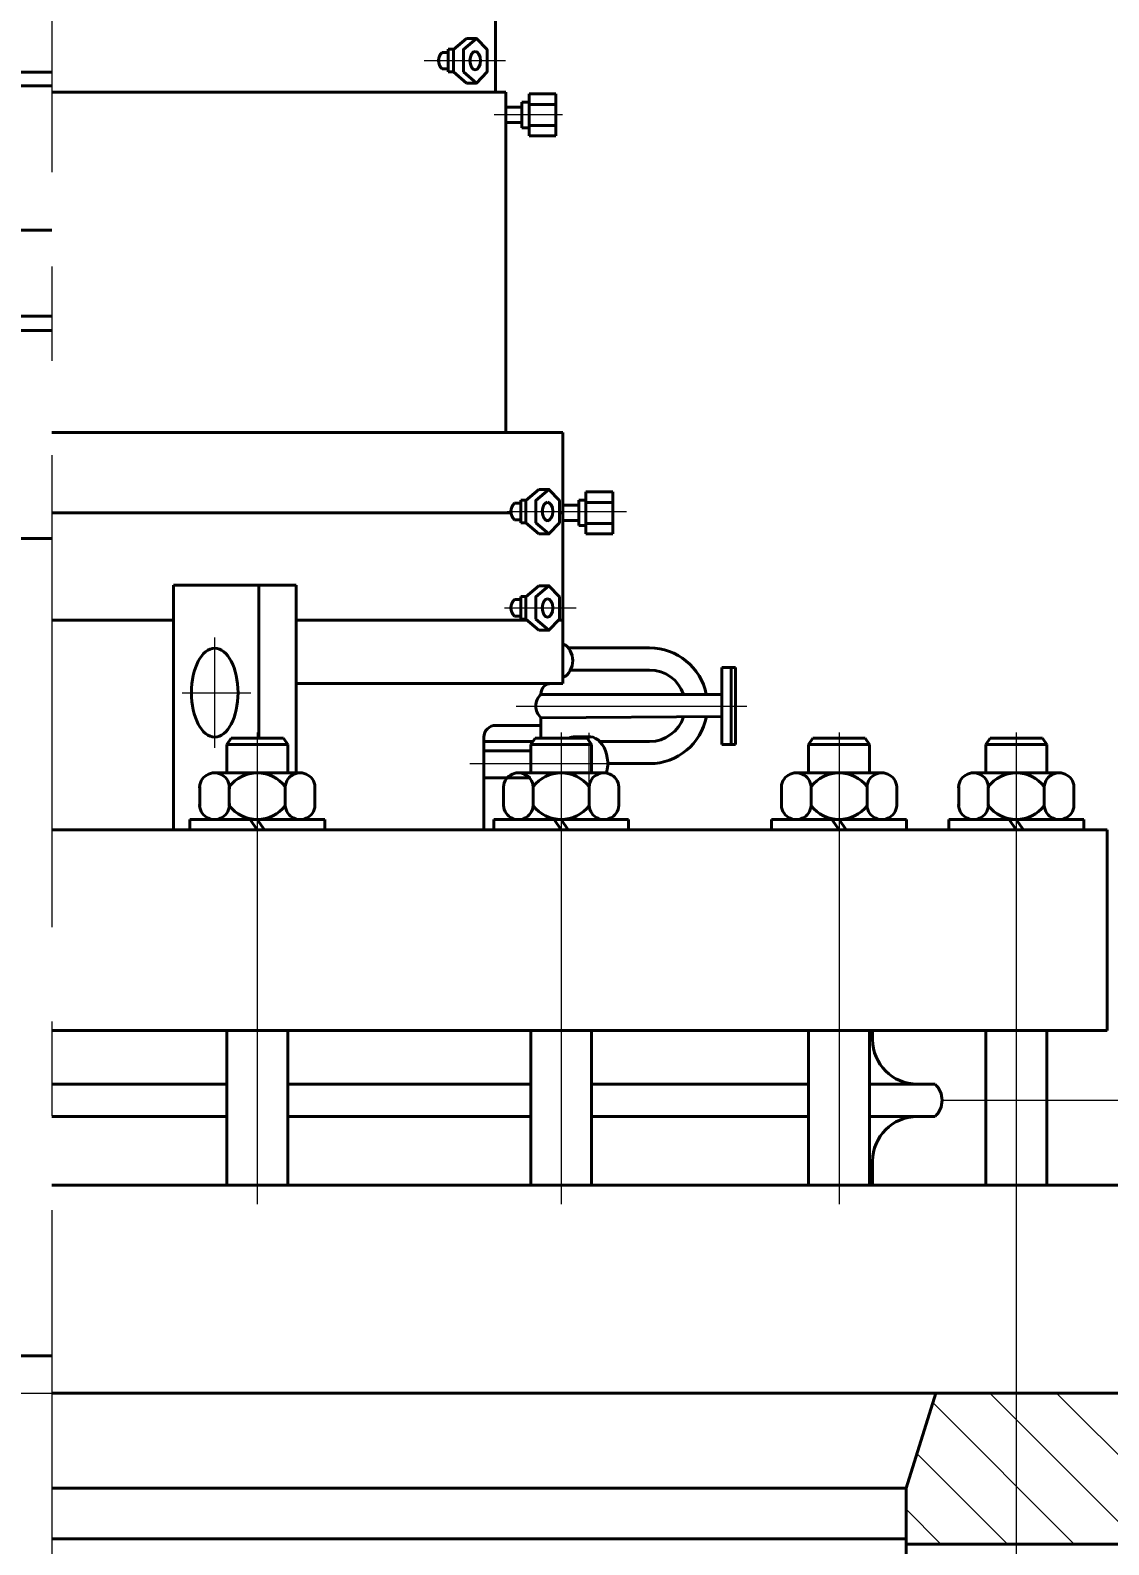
# Model space of a CAD drawing. Header units: millimetres. Extents: x 2879 to 23145, y -3142 to 6314.
# Drawn here: x 22740.5 to 22813.1, y -2650.1 to -2548.2 of the extents above; entities that cross this region are included whole.
import ezdxf

# ---------------------------------------------------------------- set-up
doc = ezdxf.new("R2010")
doc.units = ezdxf.units.MM
doc.linetypes.add('осевая', pattern=[50.8, 31.75, -6.35, 6.35, -6.35])
doc.layers.get('0').update_dxf_attribs({"lineweight": 40})
for name, color, linetype, lineweight in [('Оси', 7, 'осевая', 20), ('Размеры', 7, 'Continuous', 20), ('штриховка', 7, 'Continuous', 20)]:
    doc.layers.add(name, color=color, linetype=linetype, lineweight=lineweight)
doc.styles.add('ADRF1', font='isocpeur.ttf', dxfattribs={"oblique": 15})
doc.dimstyles.new('гост', dxfattribs={"dimtxt": 4, "dimasz": 5, "dimexe": 2, "dimexo": 0, "dimgap": 2, "dimtad": 1, "dimtoh": 1, "dimdec": 1, "dimlfac": 10, "dimtxsty": 'ADRF1', "dimcen": 2.5, "dimadec": 0, "dimazin": 0, "dimtfac": 1, "dimtdec": 1, "dimtmove": 0, "dimatfit": 3, "dimfxl": 1, "dimlwd": 20, "dimlwe": 20, "dimarcsym": 0})

# ---------------------------------------------------------------- blocks, each defined once
blk = doc.blocks.new('*D20')
at = {"layer": 'Defpoints', "color": 0, "transparency": 16777216}
for p in [(22801.87, -2620.22), (22861.15, -2620.22), (22819.88, -3054.37)]:
    blk.add_point(p, dxfattribs=at)
at = {"layer": 'Размеры', "color": 0, "linetype": 'Continuous', "lineweight": 20, "transparency": 16777216}
for p, q in [((22801.87, -2620.22), (22863.15, -2620.22)), ((22861.15, -3049.37), (22861.15, -2625.22)), ((22819.88, -3054.37), (22863.15, -3054.37))]:
    blk.add_line(p, q, dxfattribs=at)
at = {"layer": 'Размеры', "color": 0, "transparency": 16777216}
for points in [[(22860.31, -2625.22), (22861.98, -2625.22), (22861.15, -2620.22)], [(22860.31, -3049.37), (22861.98, -3049.37), (22861.15, -3054.37)]]:
    blk.add_solid(points, dxfattribs=at)
at = {"layer": 'Размеры', "color": 0, "transparency": 16777216, "insert": (22857.15, -2837.3), "char_height": 4, "attachment_point": 5, "rotation": 90, "style": 'ADRF1'}
blk.add_mtext('4480', dxfattribs=at)
blk = doc.blocks.new('*D21')
at = {"layer": 'Defpoints', "color": 0, "transparency": 16777216}
for p in [(22741.95, -2480.17), (22801.87, -2620.22), (22861.15, -2620.22)]:
    blk.add_point(p, dxfattribs=at)
at = {"layer": 'Размеры', "color": 0, "linetype": 'Continuous', "lineweight": 20, "transparency": 16777216}
for p, q in [((22741.95, -2480.17), (22863.15, -2480.17)), ((22861.15, -2485.17), (22861.15, -2615.22)), ((22801.87, -2620.22), (22863.15, -2620.22))]:
    blk.add_line(p, q, dxfattribs=at)
at = {"layer": 'Размеры', "color": 0, "transparency": 16777216}
for points in [[(22860.31, -2485.17), (22861.98, -2485.17), (22861.15, -2480.17)], [(22860.31, -2615.22), (22861.98, -2615.22), (22861.15, -2620.22)]]:
    blk.add_solid(points, dxfattribs=at)
at = {"layer": 'Размеры', "color": 0, "transparency": 16777216, "insert": (22857.15, -2550.2), "char_height": 4, "attachment_point": 5, "rotation": 90, "style": 'ADRF1'}
blk.add_mtext('1400', dxfattribs=at)
blk = doc.blocks.new('*D22')
at = {"layer": 'Defpoints', "color": 0, "transparency": 16777216}
for p in [(22806.87, -2625.92), (22677.02, -2636.22), (22806.87, -2681.94)]:
    blk.add_point(p, dxfattribs=at)
at = {"layer": 'Размеры', "color": 0, "linetype": 'Continuous', "lineweight": 20, "transparency": 16777216}
for p, q in [((22806.87, -2625.92), (22806.87, -2683.94)), ((22677.02, -2636.22), (22677.02, -2683.94)), ((22682.02, -2681.94), (22801.87, -2681.94))]:
    blk.add_line(p, q, dxfattribs=at)
at = {"layer": 'Размеры', "color": 0, "transparency": 16777216}
for points in [[(22682.02, -2681.11), (22682.02, -2682.78), (22677.02, -2681.94)], [(22801.87, -2681.11), (22801.87, -2682.78), (22806.87, -2681.94)]]:
    blk.add_solid(points, dxfattribs=at)
at = {"layer": 'Размеры', "color": 0, "transparency": 16777216, "insert": (22741.95, -2677.94), "char_height": 4, "attachment_point": 5, "style": 'ADRF1'}
blk.add_mtext('%%C1300', dxfattribs=at)
blk = doc.blocks.new('*D23')
at = {"layer": 'Defpoints', "color": 0, "transparency": 16777216}
for p in [(22662.95, -2626.27), (22820.95, -2639.92), (22820.95, -2696.51)]:
    blk.add_point(p, dxfattribs=at)
at = {"layer": 'Размеры', "color": 0, "linetype": 'Continuous', "lineweight": 20, "transparency": 16777216}
for p, q in [((22662.95, -2626.27), (22662.95, -2698.51)), ((22820.95, -2639.92), (22820.95, -2698.51)), ((22667.95, -2696.51), (22815.95, -2696.51))]:
    blk.add_line(p, q, dxfattribs=at)
at = {"layer": 'Размеры', "color": 0, "transparency": 16777216}
for points in [[(22667.95, -2695.67), (22667.95, -2697.34), (22662.95, -2696.51)], [(22815.95, -2695.67), (22815.95, -2697.34), (22820.95, -2696.51)]]:
    blk.add_solid(points, dxfattribs=at)
at = {"layer": 'Размеры', "color": 0, "transparency": 16777216, "insert": (22741.95, -2692.51), "char_height": 4, "attachment_point": 5, "style": 'ADRF1'}
blk.add_mtext('%%C1580', dxfattribs=at)
blk = doc.blocks.new('*D24')
at = {"color": 0, "linetype": 'Continuous', "lineweight": 20, "transparency": 16777216}
for p, q in [((22741.99, -2327.81), (22885.32, -2327.81)), ((22883.32, -3116.37), (22883.32, -2332.81)), ((22741.95, -3121.37), (22885.32, -3121.37))]:
    blk.add_line(p, q, dxfattribs=at)
at = {"color": 0, "transparency": 16777216}
for points in [[(22882.49, -2332.81), (22884.16, -2332.81), (22883.32, -2327.81)], [(22882.49, -3116.37), (22884.16, -3116.37), (22883.32, -3121.37)]]:
    blk.add_solid(points, dxfattribs=at)
at = {"layer": 'Defpoints', "color": 0, "transparency": 16777216}
for p in [(22741.99, -2327.81), (22883.32, -2327.81), (22741.95, -3121.37)]:
    blk.add_point(p, dxfattribs=at)
at = {"color": 0, "transparency": 16777216, "insert": (22879.32, -2724.59), "char_height": 4, "attachment_point": 5, "rotation": 90, "style": 'ADRF1'}
blk.add_mtext('8080', dxfattribs=at)

msp = doc.modelspace()

# ---------------------------------------------------------------- hatches: boundary and pattern name
at = {"layer": 'штриховка'}
h = msp.add_hatch(dxfattribs=at)
h.set_pattern_fill('ANSI31', color=256, angle=90)
h.paths.add_polyline_path([(22837.784, -2639.925), (22801.447, -2639.925), (22799.447, -2646.325), (22799.447, -2649.745), (22799.447, -2650.087), (22837.784, -2650.087)])
h.paths.add_polyline_path([(22851.97, -2639.925), (22848.358, -2639.925), (22848.358, -2650.087), (22851.97, -2650.087)])

# ---------------------------------------------------------------- linework, layer by layer
for p, q in [((22771.806, -2552.37), (22771.806, -2546.826)), ((22769.866, -2548.764), (22770.541, -2548.764)), ((22768.639, -2549.695), (22768.217, -2549.695)), ((22769.011, -2549.487), (22768.639, -2549.487)), ((22768.639, -2549.487), (22768.639, -2551.009)), ((22734.004, -2551.033), (22741.947, -2551.033)), ((22768.639, -2550.801), (22768.217, -2550.801)), ((22768.639, -2551.009), (22768.98, -2551.009)), ((22734.004, -2551.946), (22741.947, -2551.946)), ((22770.541, -2551.758), (22769.866, -2551.758)), ((22772.522, -2552.37), (22741.947, -2552.37)), ((22772.522, -2575.27), (22772.522, -2552.37)), ((22773.587, -2553.905), (22773.587, -2553.049)), ((22773.587, -2553.049), (22774.073, -2553.049)), ((22774.073, -2553.905), (22774.073, -2552.491)), ((22774.073, -2552.491), (22775.874, -2552.491)), ((22774.073, -2553.049), (22774.073, -2553.905)), ((22774.073, -2553.198), (22775.874, -2553.198)), ((22775.874, -2552.491), (22775.874, -2553.905)), ((22772.522, -2553.392), (22773.587, -2553.392)), ((22773.587, -2553.392), (22773.587, -2553.905)), ((22773.587, -2554.419), (22773.587, -2553.905)), ((22773.587, -2553.905), (22773.587, -2554.762)), ((22774.073, -2553.905), (22774.073, -2555.32)), ((22774.073, -2554.762), (22774.073, -2553.905)), ((22775.874, -2555.32), (22775.874, -2553.905)), ((22772.522, -2554.419), (22773.587, -2554.419)), ((22773.587, -2554.762), (22774.073, -2554.762)), ((22774.073, -2554.612), (22775.874, -2554.612)), ((22774.073, -2555.32), (22775.874, -2555.32)), ((22733.827, -2561.657), (22741.947, -2561.657)), ((22730.981, -2567.445), (22741.947, -2567.445)), ((22729.837, -2568.41), (22741.947, -2568.41)), ((22772.522, -2575.27), (22741.947, -2575.27)), ((22776.35, -2575.27), (22772.522, -2575.27)), ((22776.35, -2592.17), (22776.35, -2575.27)), ((22774.737, -2579.111), (22775.411, -2579.111)), ((22777.901, -2580.69), (22777.901, -2579.276)), ((22777.901, -2579.276), (22779.702, -2579.276)), ((22779.702, -2579.276), (22779.702, -2580.69)), ((22741.947, -2580.69), (22772.86, -2580.69)), ((22773.51, -2580.042), (22773.087, -2580.042)), ((22773.881, -2579.834), (22773.51, -2579.834)), ((22773.51, -2579.834), (22773.51, -2581.356)), ((22776.118, -2580.69), (22776.35, -2580.69)), ((22776.35, -2580.177), (22777.415, -2580.177)), ((22777.415, -2580.69), (22777.415, -2579.834)), ((22777.415, -2579.834), (22777.901, -2579.834)), ((22777.415, -2580.177), (22777.415, -2580.69)), ((22777.415, -2581.204), (22777.415, -2580.69)), ((22777.415, -2580.69), (22777.415, -2581.547)), ((22777.901, -2579.834), (22777.901, -2580.69)), ((22777.901, -2579.983), (22779.702, -2579.983)), ((22777.901, -2581.547), (22777.901, -2580.69)), ((22777.901, -2580.69), (22777.901, -2582.105)), ((22779.702, -2582.105), (22779.702, -2580.69)), ((22773.51, -2581.148), (22773.087, -2581.148)), ((22773.51, -2581.356), (22773.851, -2581.356)), ((22776.35, -2581.204), (22777.415, -2581.204)), ((22777.415, -2581.547), (22777.901, -2581.547)), ((22777.901, -2581.398), (22779.702, -2581.398)), ((22728.661, -2582.41), (22741.947, -2582.41)), ((22775.411, -2582.105), (22774.737, -2582.105)), ((22777.901, -2582.105), (22779.702, -2582.105)), ((22755.88, -2585.547), (22750.15, -2585.547)), ((22750.15, -2585.547), (22750.15, -2602.025)), ((22755.88, -2585.547), (22755.88, -2595.86)), ((22758.396, -2585.547), (22755.88, -2585.547)), ((22758.396, -2598.184), (22758.396, -2585.547)), ((22774.737, -2585.597), (22775.411, -2585.597)), ((22773.51, -2586.528), (22773.087, -2586.528)), ((22773.881, -2586.32), (22773.51, -2586.32)), ((22773.51, -2586.32), (22773.51, -2587.842)), ((22773.51, -2587.633), (22773.087, -2587.633)), ((22773.51, -2587.842), (22773.851, -2587.842)), ((22741.947, -2587.915), (22750.15, -2587.915)), ((22758.396, -2587.915), (22773.937, -2587.915)), ((22775.411, -2588.59), (22774.737, -2588.59)), ((22776.049, -2587.915), (22776.35, -2587.915)), ((22782.189, -2589.778), (22776.712, -2589.778)), ((22782.189, -2591.266), (22776.862, -2591.266)), ((22787.048, -2593.688), (22787.048, -2591.104)), ((22787.048, -2591.104), (22787.667, -2591.104)), ((22787.667, -2591.104), (22787.667, -2593.688)), ((22787.667, -2591.104), (22787.971, -2591.104)), ((22787.971, -2591.104), (22787.971, -2593.688)), ((22758.396, -2592.17), (22776.35, -2592.17)), ((22774.87, -2592.87), (22774.87, -2592.905)), ((22774.87, -2592.905), (22787.048, -2592.905)), ((22787.048, -2593.688), (22787.048, -2596.273)), ((22787.667, -2596.273), (22787.667, -2593.688)), ((22787.971, -2596.273), (22787.971, -2593.688)), ((22771.832, -2594.988), (22774.87, -2594.988)), ((22774.87, -2594.472), (22787.048, -2594.393)), ((22774.87, -2594.472), (22774.87, -2595.86)), ((22753.735, -2596.282), (22754.026, -2595.86)), ((22754.026, -2595.86), (22757.544, -2595.86)), ((22757.835, -2596.282), (22757.544, -2595.86)), ((22771.032, -2602.025), (22771.032, -2595.788)), ((22774.184, -2596.282), (22774.475, -2595.86)), ((22774.475, -2595.86), (22777.993, -2595.86)), ((22778.112, -2595.75), (22777.168, -2595.75)), ((22778.284, -2596.282), (22777.993, -2595.86)), ((22792.888, -2596.282), (22793.179, -2595.86)), ((22793.179, -2595.86), (22796.697, -2595.86)), ((22796.988, -2596.282), (22796.697, -2595.86)), ((22804.819, -2596.282), (22805.11, -2595.86)), ((22805.11, -2595.86), (22808.628, -2595.86)), ((22808.919, -2596.282), (22808.628, -2595.86)), ((22753.735, -2596.282), (22757.835, -2596.282)), ((22753.735, -2598.184), (22753.735, -2596.282)), ((22757.835, -2596.282), (22757.835, -2598.184)), ((22774.328, -2596.074), (22771.032, -2596.074)), ((22774.184, -2596.711), (22771.032, -2596.711)), ((22774.184, -2596.282), (22778.284, -2596.282)), ((22774.184, -2598.184), (22774.184, -2596.282)), ((22778.284, -2596.282), (22778.284, -2598.184)), ((22778.829, -2596.074), (22782.189, -2596.074)), ((22787.048, -2596.273), (22787.667, -2596.273)), ((22787.667, -2596.273), (22787.971, -2596.273)), ((22792.888, -2596.282), (22796.988, -2596.282)), ((22792.888, -2598.184), (22792.888, -2596.282)), ((22796.988, -2596.282), (22796.988, -2598.184)), ((22804.819, -2596.282), (22808.919, -2596.282)), ((22804.819, -2598.184), (22804.819, -2596.282)), ((22808.919, -2596.282), (22808.919, -2598.184)), ((22779.369, -2597.562), (22782.189, -2597.562)), ((22751.906, -2600.408), (22751.906, -2599.104)), ((22752.891, -2598.184), (22758.679, -2598.184)), ((22753.901, -2600.408), (22753.901, -2599.104)), ((22757.669, -2600.408), (22757.669, -2599.104)), ((22759.663, -2599.104), (22759.663, -2600.408)), ((22774.184, -2598.519), (22771.032, -2598.519)), ((22772.356, -2600.408), (22772.356, -2599.104)), ((22773.34, -2598.184), (22779.128, -2598.184)), ((22774.35, -2600.408), (22774.35, -2599.104)), ((22778.118, -2600.408), (22778.118, -2599.104)), ((22780.112, -2599.104), (22780.112, -2600.408)), ((22791.06, -2600.408), (22791.06, -2599.104)), ((22792.044, -2598.184), (22797.832, -2598.184)), ((22793.055, -2600.408), (22793.055, -2599.104)), ((22796.822, -2600.408), (22796.822, -2599.104)), ((22798.817, -2599.104), (22798.817, -2600.408)), ((22802.99, -2600.408), (22802.99, -2599.104)), ((22803.975, -2598.184), (22809.763, -2598.184)), ((22804.985, -2600.408), (22804.985, -2599.104)), ((22808.753, -2600.408), (22808.753, -2599.104)), ((22810.747, -2599.104), (22810.747, -2600.408)), ((22812.99, -2602.025), (22741.947, -2602.025)), ((22751.248, -2602.025), (22751.248, -2601.328)), ((22751.248, -2601.328), (22760.322, -2601.328)), ((22753.735, -2602.025), (22757.835, -2602.025)), ((22755.785, -2602.025), (22755.309, -2601.328)), ((22756.261, -2602.025), (22755.785, -2601.328)), ((22760.322, -2602.025), (22760.322, -2601.328)), ((22771.697, -2602.025), (22771.697, -2601.328)), ((22771.697, -2601.328), (22780.771, -2601.328)), ((22774.184, -2602.025), (22778.284, -2602.025)), ((22776.234, -2602.025), (22775.758, -2601.328)), ((22776.71, -2602.025), (22776.234, -2601.328)), ((22780.771, -2602.025), (22780.771, -2601.328)), ((22790.402, -2602.025), (22790.402, -2601.328)), ((22790.402, -2601.328), (22799.475, -2601.328)), ((22792.888, -2602.025), (22796.988, -2602.025)), ((22794.938, -2602.025), (22794.462, -2601.328)), ((22795.414, -2602.025), (22794.938, -2601.328)), ((22799.475, -2602.025), (22799.475, -2601.328)), ((22802.332, -2602.025), (22802.332, -2601.328)), ((22802.332, -2601.328), (22811.406, -2601.328)), ((22804.819, -2602.025), (22808.919, -2602.025)), ((22806.869, -2602.025), (22806.393, -2601.328)), ((22807.345, -2602.025), (22806.869, -2601.328)), ((22811.406, -2602.025), (22811.406, -2601.328)), ((22812.99, -2602.025), (22812.99, -2615.525)), ((22812.99, -2615.525), (22741.947, -2615.525)), ((22753.735, -2625.925), (22753.735, -2615.525)), ((22757.835, -2625.925), (22757.835, -2615.525)), ((22774.184, -2625.925), (22774.184, -2615.525)), ((22778.284, -2625.925), (22778.284, -2615.525)), ((22792.888, -2625.925), (22792.888, -2615.525)), ((22796.988, -2625.925), (22796.988, -2615.525)), ((22797.2, -2616.136), (22797.2, -2615.525)), ((22804.819, -2625.925), (22804.819, -2615.525)), ((22808.919, -2625.925), (22808.919, -2615.525)), ((22753.735, -2619.136), (22741.947, -2619.136)), ((22774.184, -2619.136), (22757.835, -2619.136)), ((22792.888, -2619.136), (22778.284, -2619.136)), ((22801.4, -2619.136), (22796.988, -2619.136)), ((22801.4, -2619.136), (22800.2, -2619.136)), ((22753.735, -2621.314), (22741.947, -2621.314)), ((22774.184, -2621.314), (22757.835, -2621.314)), ((22792.888, -2621.314), (22778.284, -2621.314)), ((22801.4, -2621.314), (22796.988, -2621.314)), ((22801.4, -2621.314), (22800.2, -2621.314)), ((22797.2, -2624.314), (22797.2, -2625.925)), ((22820.947, -2625.925), (22741.947, -2625.925)), ((22753.735, -2625.925), (22757.835, -2625.925)), ((22727.947, -2637.425), (22741.947, -2637.425)), ((22820.947, -2639.925), (22741.947, -2639.925)), ((22799.447, -2646.325), (22801.447, -2639.925)), ((22799.447, -2646.325), (22741.947, -2646.325)), ((22799.447, -2649.745), (22799.447, -2646.325)), ((22799.447, -2649.745), (22741.947, -2649.745)), ((22799.447, -2649.745), (22799.447, -2741.945))]:
    msp.add_line(p, q)
at = {"color": 0}
for p, q in [((22837.784, -2639.925), (22801.132, -2639.925)), ((22799.447, -2650.087), (22851.97, -2650.087))]:
    msp.add_line(p, q, dxfattribs=at)
for points in [[(22769.866, -2548.764), (22768.98, -2549.512), (22768.98, -2551.009), (22769.866, -2551.758)], [(22774.737, -2579.111), (22773.851, -2579.859), (22773.851, -2581.356), (22774.737, -2582.105)], [(22774.737, -2585.597), (22773.851, -2586.345), (22773.851, -2587.842), (22774.737, -2588.59)]]:
    msp.add_lwpolyline(points)
for points in [[(22769.655, -2551.009), (22770.541, -2551.758), (22771.247, -2551.009), (22771.247, -2549.512), (22770.541, -2548.764), (22769.655, -2549.512)], [(22774.525, -2581.356), (22775.411, -2582.105), (22776.118, -2581.356), (22776.118, -2579.859), (22775.411, -2579.111), (22774.525, -2579.859)], [(22774.525, -2587.842), (22775.411, -2588.59), (22776.118, -2587.842), (22776.118, -2586.345), (22775.411, -2585.597), (22774.525, -2586.345)]]:
    msp.add_lwpolyline(points, close=True)
for centre, radius, start, end in [((22768.754, -2550.248), 0.771, 134.19899, 225.80101), ((22773.625, -2580.595), 0.771, 134.19899, 225.80101), ((22773.625, -2587.081), 0.771, 134.19899, 225.80101), ((22775.675, -2590.634), 1.344, 300.13298, 59.86702), ((22782.189, -2593.67), 3.892, 11.33517, 90), ((22782.189, -2593.67), 2.404, 18.55243, 90), ((22775.597, -2593.688), 1.069, 132.86259, 227.13741), ((22775.57, -2592.87), 0.7, 90, 180), ((22771.832, -2595.788), 0.8, 90, 180), ((22782.189, -2593.67), 3.892, 270, 349.1912), ((22782.189, -2593.67), 2.404, 270, 342.07898), ((22752.904, -2599.184), 1.001, 355.38436, 184.61564), ((22755.785, -2600.572), 2.389, 37.94225, 142.05775), ((22758.666, -2599.184), 1.001, 355.38436, 184.61564), ((22773.353, -2599.184), 1.001, 355.38436, 184.61564), ((22776.234, -2600.572), 2.389, 37.94225, 142.05775), ((22779.115, -2599.184), 1.001, 355.38436, 184.61564), ((22792.057, -2599.184), 1.001, 355.38436, 184.61564), ((22794.938, -2600.572), 2.389, 37.94225, 142.05775), ((22797.819, -2599.184), 1.001, 355.38436, 184.61564), ((22803.988, -2599.184), 1.001, 355.38436, 184.61564), ((22806.869, -2600.572), 2.389, 37.94225, 142.05775), ((22809.75, -2599.184), 1.001, 355.38436, 184.61564), ((22752.904, -2600.328), 1.001, 175.38436, 4.61564), ((22755.785, -2598.939), 2.389, 217.94225, 322.05775), ((22758.666, -2600.328), 1.001, 175.38436, 4.61564), ((22773.353, -2600.328), 1.001, 175.38436, 4.61564), ((22776.234, -2598.939), 2.389, 217.94225, 322.05775), ((22779.115, -2600.328), 1.001, 175.38436, 4.61564), ((22792.057, -2600.328), 1.001, 175.38436, 4.61564), ((22794.938, -2598.939), 2.389, 217.94225, 322.05775), ((22797.819, -2600.328), 1.001, 175.38436, 4.61564), ((22803.988, -2600.328), 1.001, 175.38436, 4.61564), ((22806.869, -2598.939), 2.389, 217.94225, 322.05775), ((22809.75, -2600.328), 1.001, 175.38436, 4.61564), ((22800.2, -2616.136), 3, 180, 270), ((22800.375, -2620.225), 1.495, 313.25724, 46.74276), ((22800.2, -2624.314), 3, 90, 180)]:
    msp.add_arc(centre, radius, start, end)
for centre, major_axis, ratio in [((22770.449, -2550.248), (0, 0.619), 0.5693667), ((22775.32, -2580.595), (0, 0.619), 0.5693667), ((22775.32, -2587.081), (0, 0.619), 0.5693667), ((22752.918, -2592.789), (0, 2.993), 0.5239349)]:
    msp.add_ellipse(centre, major_axis=major_axis, ratio=ratio)
for centre, start_param in [((22777.168, -2597.562), 6.2831853), ((22777.608, -2597.562), 6.2831853), ((22778.112, -2597.562), 4.3529739)]:
    msp.add_ellipse(centre, major_axis=(0, 1.812), ratio=0.6934989, start_param=start_param, end_param=6.633113)
at = {"layer": 'Оси'}
for p, q in [((22741.947, -2322.815), (22741.947, -3128.34)), ((22767.004, -2550.248), (22772.482, -2550.248)), ((22771.715, -2553.866), (22776.336, -2553.866)), ((22772.591, -2580.595), (22780.642, -2580.595)), ((22772.432, -2587.081), (22777.251, -2587.081)), ((22752.918, -2596.504), (22752.918, -2589.074)), ((22750.718, -2592.789), (22755.338, -2592.789)), ((22773.208, -2593.688), (22788.723, -2593.688)), ((22755.785, -2595.475), (22755.785, -2629.93)), ((22776.234, -2595.475), (22776.234, -2629.93)), ((22778.112, -2599.33), (22778.112, -2595.493)), ((22794.938, -2595.475), (22794.938, -2629.93)), ((22806.869, -2595.475), (22806.869, -2629.93)), ((22770.086, -2597.562), (22780.185, -2597.562)), ((22682.761, -2639.925), (22801.132, -2639.925))]:
    msp.add_line(p, q, dxfattribs=at)

# ---------------------------------------------------------------- dimensions: what is measured, and where the dimension line sits
dim = msp.add_linear_dim(base=(22883.322, -2327.815), p1=(22741.947, -3121.37), p2=(22741.989, -2327.815), angle=90, text='8080', dimstyle='гост')
dim.commit()
dim.dimension.update_dxf_attribs({"geometry": '*D24', "text_midpoint": (22879.322, -2724.592)})
at = {"layer": 'Размеры'}
for p1, text, picture, middle in [((22741.947, -2480.172), '1400', '*D21', (22857.148, -2550.198)), ((22819.878, -3054.368), '4480', '*D20', (22857.148, -2837.297))]:
    dim = msp.add_linear_dim(base=(22861.148, -2620.225), p1=p1, p2=(22801.87, -2620.225), angle=90, text=text, dimstyle='гост', dxfattribs=at)
    dim.commit()
    dim.dimension.update_dxf_attribs({"geometry": picture, "text_midpoint": middle})
dim = msp.add_linear_dim(base=(22820.947, -2696.507), p1=(22662.947, -2626.266), p2=(22820.947, -2639.925), text='%%C<>', dimstyle='гост', dxfattribs=at)
dim.commit()
dim.dimension.update_dxf_attribs({"geometry": '*D23', "text_midpoint": (22741.947, -2692.507)})
dim = msp.add_linear_dim(base=(22806.869, -2681.943), p1=(22677.024, -2636.218), p2=(22806.869, -2625.925), text='%%C1300', dimstyle='гост', dxfattribs=at)
dim.commit()
dim.dimension.update_dxf_attribs({"geometry": '*D22', "text_midpoint": (22741.947, -2681.943), "dimtype": 160})

doc.saveas('drawing.dxf')
